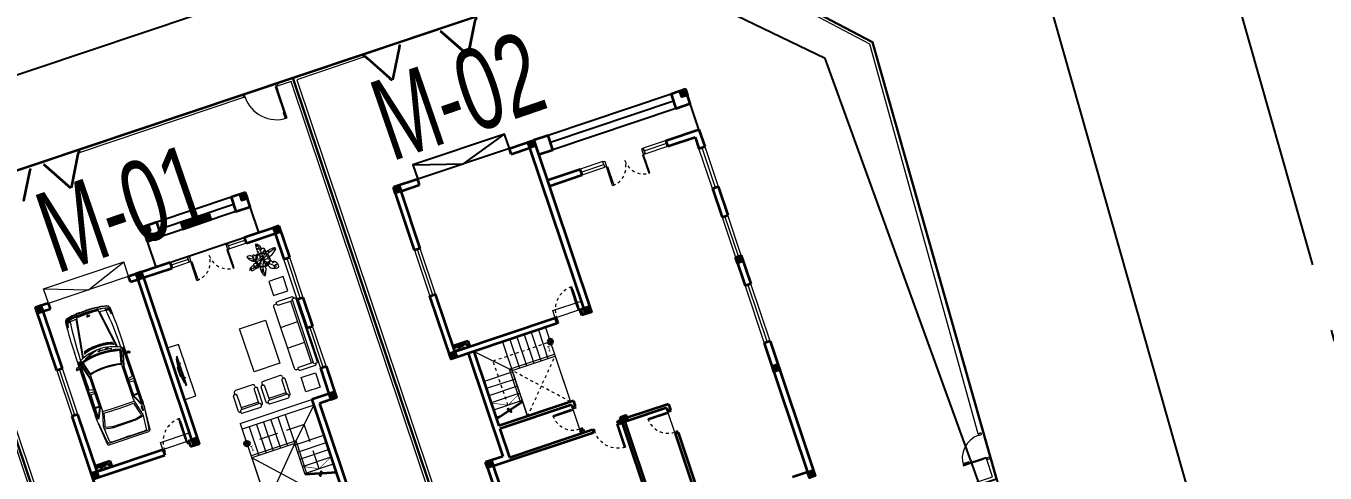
# Model space of a CAD drawing. Header units: metres. Extents: x 568006 to 1139366, y 2064802 to 4131555.
# Drawn here: x 568450.43 to 568493.43, y 2066110.65 to 2066125.45 of the extents above; entities that cross this region are included whole.
import ezdxf
from ezdxf.enums import TextEntityAlignment as Align
from ezdxf.xclip import XClip

# ---------------------------------------------------------------- set-up
doc = ezdxf.new("R2010")
doc.units = ezdxf.units.M
doc.header["$XCLIPFRAME"] = 0
for name, pattern in [('$AUDIT_BAD_LTYPE2', [0]), ('ACAD_ISO10W100', [18.5, 12, -3, 0.5, -3]), ('DASHED', [0.75, 0.5, -0.25]), ('HIDDEN', [0.375, 0.25, -0.125]), ('HIDDEN2', [0.1875, 0.125, -0.0625]), ('Xref-VCMT-BT3 - tuong bao$0$HIDDEN', [0.375, 0.25, -0.125])]:
    doc.linetypes.add(name, pattern=pattern)
doc.layers.get('0').update_dxf_attribs({"linetype": 'CONTINUOUS'})
doc.layers.get('DEFPOINTS').update_dxf_attribs({"color": 152, "linetype": 'CONTINUOUS'})
for name, color, linetype, lineweight in [('-CONCRETE', 1, 'CONTINUOUS', 35), ('-DOOR', 137, 'CONTINUOUS', 9), ('-FURNITURE', 46, 'CONTINUOUS', 9), ('-HIDE', 3, 'HIDDEN', 13), ('-KH', 143, 'CONTINUOUS', 13), ('-LINE1', 7, 'CONTINUOUS', 18), ('-TEXT', 7, 'CONTINUOUS', 15), ('-WALL', 4, 'CONTINUOUS', 35), ('A-Cay', 75, 'CONTINUOUS', 5), ('Bighome_khuat', 251, 'DASHED', 5), ('CUA', 147, 'CONTINUOUS', 5), ('hung-demlonha', 7, 'CONTINUOUS', 15)]:
    doc.layers.add(name, color=color, linetype=linetype, lineweight=lineweight)
for name, color, linetype in [('datOBt', 42, 'CONTINUOUS'), ('ghi_chu', 7, 'CONTINUOUS'), ('LogDg', 7, 'CONTINUOUS'), ('loKBT', 42, 'CONTINUOUS'), ('SOLO', 7, 'CONTINUOUS'), ('TimDg', 222, 'CONTINUOUS'), ('ViaHeS', 32, 'CONTINUOUS')]:
    doc.layers.add(name, color=color, linetype=linetype)
doc.styles.add('1', font='arial.ttf')
doc.styles.add('kieuchuDim', font='arial.ttf', dxfattribs={"width": 0.75})
doc.styles.add('QH1', font='arialbd.ttf', dxfattribs={"width": 0.8})

# ---------------------------------------------------------------- blocks, each defined once
blk = doc.blocks.new('t1$0$D11')
at = {"linetype": '$AUDIT_BAD_LTYPE2'}
for p, q in [((70, 100), (70, 1000)), ((90, 1000), (90, 100))]:
    blk.add_line(p, q, dxfattribs=at)
for points in [[(50, 1000), (90, 1000), (90, 1100), (50, 1100), (50, 1000)], [(50, 1003), (50, 100)], [(50, 100), (90, 100), (90, 0), (50, 0), (50, 100)]]:
    blk.add_lwpolyline(points)
for points in [[(118, 895), (118, 1064), (90, 1064), (90, 1036), (113, 1036), (113, 895)], [(0, 0), (50, 0), (50, -40), (60, -40), (60, -100), (0, -100)], [(1200, 0), (1150, 0), (1150, -40), (1140, -40), (1140, -100), (1200, -100)]]:
    blk.add_lwpolyline(points, close=True)
at = {"linetype": '$AUDIT_BAD_LTYPE2', "ltscale": 0.3}
blk.add_arc((50, 0), 1100, 0, 90, dxfattribs=at)
blk = doc.blocks.new('A$C6CE07C06')
for p, q in [((1925, 1839), (1915, 1601)), ((2811, 1945), (2844, 1766)), ((2816, 1953), (2822, 1954)), ((2828, 1949), (2860, 1769)), ((2900, 1839), (3433, 1839)), ((3068, 1815), (2905, 1815)), ((1355, 1774), (989, 1774)), ((1356, 1801), (1350, 1615)), ((1387, 1801), (1382, 1615)), ((1842, 1774), (1387, 1774)), ((1857, 1615), (1840, 1801)), ((1980, 1615), (2018, 1801)), ((2839, 1774), (2013, 1774)), ((2856, 1761), (2853, 1760)), ((3055, 1801), (2907, 1801)), ((2996, 1774), (2912, 1774)), ((3245, 1511), (3341, 1500)), ((3370, 1393), (3312, 1380)), ((3391, 1290), (3332, 1281)), ((3406, 1186), (3347, 1180)), ((3414, 1081), (3355, 1079)), ((3341, 465), (3245, 454)), ((3370, 572), (3312, 585)), ((3391, 675), (3332, 685)), ((3406, 779), (3347, 785)), ((3414, 884), (3355, 886)), ((1355, 191), (989, 191)), ((1356, 164), (1350, 350)), ((1387, 164), (1382, 351)), ((1842, 191), (1387, 191)), ((1857, 351), (1840, 164)), ((1925, 127), (1915, 364)), ((1980, 351), (2018, 164)), ((2839, 191), (2013, 191)), ((2811, 20), (2844, 199)), ((2816, 12), (2822, 11)), ((2828, 16), (2860, 196)), ((2901, 127), (3422, 127)), ((3068, 150), (2905, 150)), ((3055, 164), (2907, 164)), ((2996, 191), (2912, 191))]:
    blk.add_line(p, q)
for points in [[(48, 285), (48, 1680, -0.373826), (99, 1739), (803, 1820), (820, 1839), (54, 1773, 0.383818), (0, 1713), (0, 252, 0.383818), (54, 192), (820, 126), (803, 145), (99, 226, -0.373826)], [(2557, 404), (3001, 284, 0.388671), (3036, 301, 0.143383), (3036, 1665, 0.390953), (3001, 1682), (2557, 1559, -0.106047)], [(4564, 983, 0.027521), (4546, 1368, -0.543027), (4554, 1373), (4603, 1360, -0.308444), (4617, 1345, -0.028524), (4637, 983, -0.028524), (4617, 620, -0.308444), (4603, 605), (4554, 592, -0.543027), (4546, 597, 0.027521)], [(4501, 981, 0.027754), (4500, 1005, 0.037978), (4497, 1021, 0.078467), (4490, 1036, 0.253942), (4486, 1038, 0.253942), (4481, 1036, 0.078467), (4475, 1021, 0.037978), (4472, 1005, 0.027754), (4470, 981, 0.027754), (4472, 958, 0.037978), (4475, 941, 0.078467), (4481, 927, 0.253942), (4486, 924, 0.253942), (4490, 927, 0.078467), (4497, 941, 0.037978), (4500, 958, 0.027754)], [(906, 228), (776, 228, 0.414214), (764, 215), (764, 203, 0.414214), (776, 190), (906, 190, 0.414214), (919, 203), (919, 215, 0.414214)]]:
    blk.add_lwpolyline(points, format="xyb", close=True)
for points in [[(817, 1835, -0.039974), (1255, 1839), (2827, 1839)], [(2832, 150), (1846, 150), (999, 150, -0.758852), (984, 205), (1232, 321, -0.14996), (1372, 364), (1915, 364), (2389, 364, -0.077307), (2455, 354), (3016, 199, 0.360394), (3088, 230, 0.242572), (3089, 1735, 0.360655), (3017, 1766), (2455, 1611, -0.077307), (2389, 1601), (1915, 1601), (1372, 1601, -0.137614), (1232, 1645), (984, 1761, -0.758852), (999, 1815), (1846, 1815), (2832, 1815)], [(2834, 1801), (999, 1801, 0.768317), (992, 1772), (1240, 1655, 0.14228), (1371, 1613), (1857, 1615), (1865, 1608), (1971, 1608), (1980, 1615), (2389, 1615, 0.077278), (2451, 1624), (3023, 1782, 0.231129), (3080, 1839)], [(2912, 1774), (2884, 1931, 0.322829), (2849, 1965), (2812, 1959, 0.422531), (2806, 1952), (2842, 1758), (2825, 1723)], [(4578, 1777, -0.06824), (4603, 1702, -0.051611), (4688, 983), (4688, 1178, 0.069896), (4626, 1707, 0.32103), (4523, 1797), (4292, 1820, 0.311578), (4273, 1810, 0.311578)], [(4553, 340, -0.027873), (3110, 247, -0.059366), (3058, 256), (2582, 386, 0.079464), (2446, 413), (1281, 413, 0.06068), (1127, 394), (736, 296, -0.120949), (592, 270), (116, 311, -0.39497), (59, 371), (59, 1600, -0.404135), (117, 1660), (602, 1699, -0.112937), (736, 1673), (1127, 1571, 0.06068), (1281, 1553), (2446, 1553, 0.070217), (2582, 1578), (3058, 1711, -0.044809), (3109, 1718, -0.02806), (4553, 1625)], [(585, 1698), (531, 1430, 0.050349), (524, 1369), (524, 593, 0.051729), (531, 530), (585, 271)], [(713, 346, -0.11132), (605, 325), (561, 536, -0.051729), (555, 593), (555, 1369, -0.050349), (560, 1424), (605, 1644, -0.111864), (714, 1623), (1102, 1522, 0.016174), (1102, 443), (713, 347)], [(1170, 1557, 0.017383), (1170, 408, -9.34877)], [(2526, 1563, -0.107872), (2527, 402, 0.970081)], [(2537, 1565, -0.107895), (2538, 400, -0.109161)], [(3212, 1273, -0.045041), (3259, 1070, 0.050749), (3081, 1543, -0.062222), (3208, 1285), (3219, 1281), (3256, 1209)], [(3104, 1495, -0.052375), (3205, 1275), (3214, 1272), (3259, 1184)], [(4609, 1370, 0.043765), (4549, 1724, 0.303464), (4496, 1773), (4373, 1795, 0.018633), (4273, 1810, 0.083909), (4370, 1778), (4493, 1756, -0.304556), (4533, 1720, -0.038587), (4593, 1374)], [(4517, 1385), (4476, 1703, 0.304567), (4446, 1739), (4333, 1770, -0.23887), (4324, 1778), (4320, 1790)], [(4512, 1628), (4500, 1706, 0.304567), (4453, 1762), (4438, 1766)], [(3197, 762, -0.045041), (3153, 558, 0.050749), (3195, 1062, -0.062222), (3198, 775), (3207, 766), (3242, 679)], [(3239, 660), (3198, 760), (3191, 767, 0.052375), (3195, 1009)], [(4578, 188, 0.06824), (4603, 263, 0.051611), (4688, 983), (4688, 788, -0.069896), (4626, 258, -0.32103), (4523, 168), (4292, 145, -0.311578), (4273, 155, -0.311578)], [(4578, 988, 0.025968), (4561, 1353, -0.502127), (4565, 1357), (4613, 1347)], [(4613, 618), (4565, 608, -0.502127), (4561, 612, 0.02601), (4578, 977, 0.026384)], [(4689, 1226), (4695, 1226, -0.001921), (4700, 983)], [(4689, 739), (4695, 739, 0.001921), (4700, 983)], [(4611, 595, -0.046101), (4549, 241, -0.303464), (4496, 192), (4373, 171, -0.018633), (4273, 155, -0.083909), (4370, 187), (4493, 209, 0.304556), (4533, 245, 0.038587), (4593, 591)], [(4517, 580), (4476, 262, -0.304567), (4446, 227), (4333, 195, 0.23887), (4324, 187), (4320, 175)], [(817, 130, 0.041495), (1267, 127), (2827, 127)], [(2834, 164), (999, 164, -0.768317), (992, 193), (1240, 310, -0.149181), (1371, 351), (1857, 351), (1865, 357), (1971, 357), (1980, 351), (2389, 351, -0.077278), (2451, 341), (3023, 184, -0.228236), (3080, 127)], [(2912, 191), (2884, 34, -0.322829), (2849, 0), (2812, 6, -0.422531), (2806, 14), (2842, 207), (2825, 242)], [(4512, 337), (4500, 259, -0.304567), (4453, 203), (4438, 199)]]:
    blk.add_lwpolyline(points, format="xyb")
for points in [[(2072, 1839), (2072, 1815), (2251, 1815), (2251, 1839)], [(2092, 1839), (2092, 1830), (2233, 1830), (2233, 1839)], [(2835, 1963), (2874, 1764), (2872, 1737)], [(2558, 1553), (2959, 1653), (3041, 1653)], [(3153, 1597), (4682, 1360)], [(3157, 1617), (4514, 1407)], [(49, 1051), (76, 1051), (76, 920), (49, 920)], [(3153, 368), (4682, 605)], [(3157, 348), (4514, 558)], [(2072, 127), (2072, 150), (2251, 150), (2251, 127)], [(2092, 127), (2092, 135), (2233, 135), (2233, 127)], [(2558, 412), (2959, 313), (3041, 313)], [(2835, 2), (2874, 201), (2872, 228)]]:
    blk.add_lwpolyline(points)
blk.add_lwpolyline([(4637, 988), (4570, 988), (4570, 977), (4637, 977)], close=True)
blk.add_circle((4502, 982), 17.5)
for centre, radius, start, end in [((2818, 1947), 6.67, 102.2823, 190.4042), ((2821, 1948), 6.67, 10.3268, 82.609), ((3648, -4086), 5929, 83.9529, 92.0822), ((2851, 1767), 6.67, 190.4042, 285.2365), ((2854, 1768), 6.67, 285.2365, 10.3268), ((714, 984), 2372, 343.5716, 16.3779), ((714, 983), 2387, 343.6793, 16.2892), ((1629, 983), 1731, 359.9757, 17.6213), ((1607, 983), 1789, 359.9764, 16.8703), ((1629, 983), 1789, 359.9764, 16.7982), ((3280, 983), 40.8, 103.7631, 256.1858), ((3280, 983), 25.6, 111.5508, 248.398), ((1629, 982), 1731, 342.3787, 0.0243), ((1607, 982), 1789, 343.1297, 0.0236), ((1629, 982), 1789, 343.2018, 0.0236), ((1059, 1015), 3532, 359.565, 5.5133), ((1059, 950), 3532, 354.4867, 0.4446), ((1059, 1015), 3560, 359.5684, 5.381), ((1059, 950), 3560, 354.619, 0.4411), ((4612, 1343), 4.58, 6.5805, 75.1489), ((4612, 622), 4.58, 284.8511, 353.4195), ((2818, 19), 6.67, 169.5958, 257.7177), ((2821, 17), 6.67, 277.391, 349.6732), ((2851, 198), 6.67, 74.7635, 169.5958), ((2854, 197), 6.67, 349.6732, 74.7635), ((3653, 6050), 5928, 267.7698, 276.0029)]:
    blk.add_arc(centre, radius, start, end)
blk = doc.blocks.new('*U185')
for p, q in [((-1310, 550), (-1350, 550)), ((-1330, 100), (-1330, 550)), ((-90, 550), (-50, 550)), ((-70, 100), (-70, 550)), ((-1310, 100), (-1350, 100)), ((-90, 100), (-50, 100))]:
    blk.add_line(p, q)
for points in [[(-1350, 0), (-1310, 0), (-1310, 650), (-1350, 650)], [(-50, 0), (-90, 0), (-90, 650), (-50, 650)], [(-1400, -200), (-1340, -200), (-1340, -40), (-1350, -40), (-1350, 0), (-1400, 0)], [(0, -200), (-60, -200), (-60, -40), (-50, -40), (-50, 0), (0, 0)]]:
    blk.add_lwpolyline(points, close=True)
at = {"linetype": 'HIDDEN', "ltscale": 0.1}
for centre, start, end in [((-1350, 0), 0, 90), ((-50, 0), 90, 180)]:
    blk.add_arc(centre, 650, start, end, dxfattribs=at)
blk = doc.blocks.new('A$Cf08be9d0')
at = {"layer": '-FURNITURE'}
for p, q in [((0, 96), (0, 624)), ((36, 660), (84, 660)), ((60, 720), (60, 660)), ((2280, 780), (120, 780)), ((120, 624), (120, 120)), ((840, 780), (840, 180)), ((1560, 780), (1560, 180)), ((2280, 624), (2280, 120)), ((2364, 660), (2316, 660)), ((2340, 720), (2340, 660)), ((2400, 96), (2400, 624)), ((60, 60), (36, 60)), ((60, 84), (60, 36)), ((2304, 120), (96, 120)), ((96, 0), (2304, 0)), ((2280, 180), (120, 180)), ((2340, 36), (2340, 84)), ((2340, 60), (2364, 60))]:
    blk.add_line(p, q, dxfattribs=at)
for centre, radius, start, end in [((36, 624), 36, 90, 180), ((120, 720), 60, 90, 180), ((84, 624), 36, 0, 90), ((2280, 720), 60, 0, 90), ((2316, 624), 36, 90, 180), ((2364, 624), 36, 0, 90), ((36, 96), 36, 180, 270), ((96, 84), 36, 90, 180), ((96, 36), 36, 180, 270), ((2304, 84), 36, 0, 90), ((2304, 36), 36, 270, 0), ((2364, 96), 36, 270, 0)]:
    blk.add_arc(centre, radius, start, end, dxfattribs=at)
blk = doc.blocks.new('A$Ce56c61a3')
at = {"layer": '-FURNITURE'}
for p, q in [((0, 744), (0, 96)), ((84, 780), (36, 780)), ((60, 780), (60, 804)), ((96, 840), (624, 840)), ((120, 96), (120, 744)), ((624, 720), (120, 720)), ((180, 120), (180, 720)), ((660, 804), (660, 756)), ((720, 780), (660, 780)), ((780, 120), (780, 720)), ((36, 60), (84, 60)), ((60, 60), (60, 36)), ((96, 0), (624, 0)), ((624, 120), (120, 120)), ((660, 36), (660, 84)), ((720, 60), (660, 60))]:
    blk.add_line(p, q, dxfattribs=at)
for centre, radius, start, end in [((36, 744), 36, 90, 180), ((96, 804), 36, 90, 180), ((84, 744), 36, 0, 90), ((624, 804), 36, 0, 90), ((624, 756), 36, 270, 0), ((720, 720), 60, 0, 90), ((36, 96), 36, 180, 270), ((96, 36), 36, 180, 270), ((84, 96), 36, 270, 0), ((624, 84), 36, 0, 90), ((624, 36), 36, 270, 0), ((720, 120), 60, 270, 0)]:
    blk.add_arc(centre, radius, start, end, dxfattribs=at)
blk = doc.blocks.new('*U186')
at = {"color": 251}
blk.add_line((-70, 100), (-70, 700), dxfattribs=at)
for points in [[(-50, 0), (-50, 800), (-90, 800), (-90, 0)], [(-50, 100), (-90, 100), (-90, 700), (-50, 700)], [(-900, -100), (-840, -100), (-840, -40), (-850, -40), (-850, 0), (-900, 0)], [(0, -100), (-60, -100), (-60, -40), (-50, -40), (-50, 0), (0, 0)]]:
    blk.add_lwpolyline(points, close=True)
at = {"layer": 'Bighome_khuat', "linetype": 'Xref-VCMT-BT3 - tuong bao$0$HIDDEN'}
blk.add_arc((-50, 0), 800, 90, 180, dxfattribs=at)
blk = doc.blocks.new('A$C5C575821')
at = {"layer": '-CONCRETE'}
h = blk.add_hatch(color=256, dxfattribs=at)
h.dxf.hatch_style = 1
h.paths.add_polyline_path([(0, 200), (0, 0), (200, 0), (200, 200)])
blk.add_lwpolyline([(0, 0), (200, 0), (200, 200), (0, 200)], close=True, dxfattribs=at)
blk = doc.blocks.new('XR.MB.LM123$0$tvi 1')
blk.add_lwpolyline([(29, 0), (29, -1000), (0, -1000), (0, 0)], close=True)
for points in [[(-24, -236), (-39, -252)], [(0, -285), (-39, -252)], [(0, -256), (-24, -236)], [(29, -50), (52, -81)], [(70, -315), (111, -350), (111, -650), (70, -685)], [(89, -446), (89, -360), (71, -345)], [(0, -715), (-39, -748)], [(-24, -764), (-39, -748)], [(0, -744), (-24, -764)], [(89, -554), (89, -640), (71, -655)], [(89, -446), (73, -446)], [(89, -554), (73, -554)], [(29, -950), (52, -919)]]:
    blk.add_lwpolyline(points)
blk.add_arc((-4025, -500), 4099, 354.1311, 5.8689)
blk = doc.blocks.new('LUOI M1')
at = {"layer": '-WALL'}
for p in [(-200, 13100), (4600, 13100), (8100, 13100), (-200, 9400), (4600, 9400), (8100, 9400), (-200, 5600), (4600, 5600), (8100, 5600), (-200, -200), (4600, -200), (8100, -200)]:
    blk.add_blockref('A$C5C575821', p, dxfattribs=at)
blk = doc.blocks.new('mb-cay16')
for p, q in [((79, 629), (131, 565)), ((-612, 395), (-475, 368)), ((-475, 368), (-605, 366)), ((-490, 209), (-374, 255)), ((-374, 255), (-461, 192)), ((-433, 528), (-402, 389)), ((-402, 389), (-403, 519)), ((-346, 111), (-191, 154)), ((-191, 154), (-338, 93)), ((-113, 139), (-112, 254)), ((-113, 139), (-91, 231)), ((76, 249), (-23, 300)), ((-12, 331), (76, 249)), ((131, 565), (69, 607)), ((195, 106), (117, 106)), ((117, 106), (180, 78)), ((247, 422), (149, 395)), ((149, 395), (242, 402)), ((231, 524), (166, 464)), ((166, 464), (244, 504)), ((260, 6), (450, 8)), ((395, -26), (260, 6)), ((323, 141), (303, 240)), ((334, 245), (323, 141)), ((409, 179), (522, 284)), ((448, 268), (409, 179)), ((532, 87), (448, 120)), ((448, 120), (574, 92)), ((693, 264), (615, 197)), ((615, 197), (723, 244)), ((-400, -385), (-364, -279)), ((-312, -137), (-374, -96)), ((-364, -279), (-356, -378)), ((-312, -77), (-291, -67)), ((-312, -142), (-312, -77)), ((-291, -67), (-286, -129)), ((-286, -129), (-267, -55)), ((-262, -431), (-77, -321)), ((-77, -321), (-253, -484)), ((-111, -563), (-53, -498)), ((-53, -498), (-105, -588)), ((128, -621), (24, -595)), ((24, -595), (128, -650)), ((36, -233), (100, -165)), ((100, -165), (61, -263)), ((115, -424), (62, -449)), ((62, -449), (119, -456)), ((218, -196), (205, -361)), ((237, -357), (218, -196)), ((485, -134), (354, -151)), ((354, -151), (513, -157)), ((410, -375), (385, -251)), ((385, -251), (430, -368)), ((120, -758), (65, -741)), ((65, -741), (116, -789))]:
    blk.add_line(p, q)
for centre, radius, start, end in [((-979, 594), 1130, 330.67245, 3.64103), ((672, 341), 659, 146.01896, 154.0763), ((103, 601), 111, 7.54311, 78.04737), ((371, 601), 160, 174.7063, 208.78898), ((-329, 448), 288, 161.22057, 190.46391), ((-329, 448), 288, 196.40707, 234.18705), ((-592, -284), 825, 78.82497, 90.66973), ((-1567, -1154), 1923, 36.70352, 57.46955), ((-428, 307), 116, 233.23245, 237.5887), ((-428, 307), 116, 255.92903, 267.09096), ((-423, 137), 55.6, 24.20547, 101.40539), ((-592, -284), 825, 67.69491, 76.79451), ((21, 337), 432, 204.20547, 211.55133), ((21, 337), 432, 213.43574, 237.83866), ((-446, 225), 304, 15.84499, 56.6107), ((-65, 333), 91.7, 195.84499, 230.56058), ((-339, 0), 339, 47.95142, 50.56058), ((-339, 0), 339, 354.60078, 42.92546), ((1597, -159), 1682, 164.075, 168.42838), ((-120, 252), 347, 286.68382, 329.89098), ((1597, -159), 1682, 162.73003, 163.0792), ((-1650, 851), 1718, 342.73003, 347.61683), ((672, 341), 659, 156.20131, 167.61683), ((2154, -4834), 5268, 107.3413, 112.30582), ((-120, 252), 347, 335.14276, 8.16711), ((932, 225), 712, 165.62389, 173.84973), ((-317, 3808), 3622, 278.63524, 279.86649), ((129, 455), 123, 344.00841, 22.93603), ((932, 225), 712, 164.00841, 164.11009), ((-317, 3808), 3622, 280.35814, 282.19773), ((222, 322), 389, 305.99623, 321.84597), ((-317, 3808), 3622, 283.39804, 283.54829), ((583, 70), 223, 60.44682, 103.54829), ((501, 377), 294, 284.4707, 323.14766), ((710, 220), 32.6, 323.14766, 55.43795), ((-695, -345), 48.9, 135.02068, 258.40698), ((-116, -923), 867, 107.22311, 135.02068), ((-570, 293), 699, 259.55572, 284.07698), ((-1002, 1224), 1607, 281.5143, 307.81512), ((-514, 139), 540, 287.04088, 341.5638), ((-107, -353), 338, 71.72741, 118.19391), ((-28, -420), 234, 157.07713, 182.74732), ((-197, -468), 57.9, 196.05894, 237.73172), ((-28, -420), 234, 195.99005, 196.05894), ((-51, -236), 332, 237.73172, 259.80305), ((272, -512), 385, 191.41461, 242.88771), ((1131, -297), 1182, 173.24967, 205.59269), ((808, 380), 986, 210.56587, 218.42142), ((-127, -1432), 1327, 53.45552, 85.59403), ((376, -5410), 5352, 91.68042, 93.97712), ((808, 380), 986, 220.69477, 225.75557), ((205, -352), 101, 159.08152, 190.52006), ((-1182, -610), 1311, 8.16996, 10.52006), ((-1182, -610), 1311, 1.75564, 6.73455), ((205, -239), 122, 225.75557, 269.97568), ((-875, -604), 1004, 358.98997, 1.92966), ((233, -520), 459, 57.07131, 91.68042), ((205, -239), 122, 285.20686, 289.73687), ((544, -1184), 882, 107.10126, 109.73687), ((222, 322), 389, 277.77307, 296.42515), ((290, -359), 18.4, 357.81276, 107.10126), ((341, -361), 32.2, 177.81276, 248.04605), ((357, -321), 74.9, 248.04605, 310.86142), ((432, -409), 40.5, 122.98824, 130.86142), ((432, -409), 40.5, 45.3238, 92.90929), ((541, -299), 114, 225.3238, 268.31736), ((233, -520), 459, 17.5149, 52.2403), ((560, 349), 762, 268.31736, 278.12574), ((666, -393), 12.2, 278.12574, 73.06874), ((-875, -604), 1004, 345.52388, 349.58652), ((-875, -604), 1004, 351.20185, 357.36022)]:
    blk.add_arc(centre, radius, start, end)
blk = doc.blocks.new('A$C249437F6')
at = {"layer": '-DOOR'}
for p, q in [((29.309, 23.329), (29.799, 24.178)), ((29.829, 24.16), (29.339, 23.312)), ((29.929, 24.16), (30.419, 23.312)), ((30.449, 23.329), (29.959, 24.178)), ((30.988, 23.329), (31.478, 24.178)), ((31.508, 24.16), (31.018, 23.312)), ((29.219, 23.143), (29.219, 23.243))]:
    blk.add_line(p, q, dxfattribs=at)
for points in [[(29.749, 33.443), (29.749, 33.193), (28.749, 33.193)], [(29.749, 33.443), (28.849, 33.443)], [(23.849, 32.543), (23.849, 31.143)], [(32.149, 31.443), (32.149, 29.843)], [(23.849, 28.743), (23.849, 30.143)], [(24.949, 27.743), (25.549, 27.743)], [(26.949, 27.743), (27.549, 27.743)]]:
    blk.add_lwpolyline(points, dxfattribs=at)
for points in [[(23.749, 31.143), (23.949, 31.143), (23.949, 32.543), (23.749, 32.543)], [(32.049, 29.843), (32.249, 29.843), (32.249, 31.443), (32.049, 31.443)], [(23.749, 30.143), (23.949, 30.143), (23.949, 28.743), (23.749, 28.743)], [(24.949, 27.843), (25.549, 27.843), (25.549, 27.643), (24.949, 27.643)], [(26.949, 27.843), (27.549, 27.843), (27.549, 27.643), (26.949, 27.643)], [(29.815, 24.18), (29.823, 24.175), (29.323, 23.309), (29.315, 23.314)], [(29.879, 24.247), (29.829, 24.16), (29.818, 24.167), (29.823, 24.175), (29.815, 24.18), (29.81, 24.172), (29.799, 24.178), (29.849, 24.265)], [(29.879, 24.247), (29.929, 24.16), (29.94, 24.167), (29.935, 24.175), (29.944, 24.18), (29.949, 24.172), (29.959, 24.178), (29.909, 24.265)], [(29.944, 24.18), (29.935, 24.175), (30.435, 23.309), (30.444, 23.314)], [(31.494, 24.18), (31.503, 24.175), (31.003, 23.309), (30.994, 23.314)], [(29.269, 23.208), (29.259, 23.208), (29.259, 23.243), (29.219, 23.243), (29.219, 23.143), (29.269, 23.143)], [(29.32, 23.323), (29.315, 23.314), (29.323, 23.309), (29.328, 23.318), (29.339, 23.312), (29.289, 23.225), (29.259, 23.243), (29.309, 23.329)], [(30.439, 23.323), (30.444, 23.314), (30.435, 23.309), (30.43, 23.318), (30.419, 23.312), (30.469, 23.225), (30.499, 23.243), (30.449, 23.329)], [(30.999, 23.323), (30.994, 23.314), (31.003, 23.309), (31.008, 23.318), (31.018, 23.312), (30.968, 23.225), (30.938, 23.243), (30.988, 23.329)]]:
    blk.add_lwpolyline(points, close=True, dxfattribs=at)
at = {"layer": '-FURNITURE'}
for points in [[(24.152, 32.639), (24.152, 33.139), (24.652, 33.139), (24.652, 32.639)], [(25.168, 30.46), (25.168, 31.96), (26.068, 31.96), (26.068, 30.46)], [(28.149, 30.31), (28.549, 30.31), (28.549, 32.11), (28.149, 32.11)], [(24.152, 29.78), (24.152, 29.28), (24.652, 29.28), (24.652, 29.78)]]:
    blk.add_lwpolyline(points, close=True, dxfattribs=at)
for points in [[(31.599, 33.313), (32.049, 33.443)], [(31.599, 33.443), (32.049, 33.313)]]:
    blk.add_lwpolyline(points, dxfattribs=at)
at = {"layer": '-HIDE', "ltscale": 10}
for points in [[(27.049, 36.243), (25.549, 34.643)], [(25.549, 36.243), (27.049, 34.643)]]:
    blk.add_lwpolyline(points, dxfattribs=at)
at = {"layer": '-KH', "linetype": 'HIDDEN2', "ltscale": 5}
blk.add_lwpolyline([(25.049, 35.693), (25.049, 34.143), (27.129, 34.143)], dxfattribs=at)
at = {"layer": '-LINE1'}
for p, q in [((27.049, 33.443), (27.049, 36.243)), ((27.049, 34.643), (27.049, 36.243)), ((25.479, 35.746), (25.479, 34.573)), ((25.549, 35.73), (25.549, 34.643)), ((25.479, 34.573), (27.049, 34.573)), ((25.549, 33.643), (25.549, 34.643)), ((25.549, 34.643), (27.049, 34.643)), ((25.799, 33.643), (25.799, 34.643)), ((26.049, 33.643), (26.049, 34.643)), ((26.299, 33.643), (26.299, 34.643)), ((26.549, 33.643), (26.549, 34.643)), ((26.799, 33.643), (26.799, 34.643)), ((24.549, 33.643), (27.049, 33.643)), ((27.049, 33.443), (24.549, 33.443))]:
    blk.add_line(p, q, dxfattribs=at)
at = {"layer": '-LINE1', "ltscale": 10}
blk.add_line((22.306, 23.243), (22.306, 23.143), dxfattribs=at)
at = {"layer": '-LINE1', "lineweight": 18}
for p, q in [((22.163, 23.143), (22.763, 23.143)), ((22.672, 23.143), (23.272, 23.143))]:
    blk.add_line(p, q, dxfattribs=at)
at = {"layer": '-LINE1', "ltscale": 10}
blk.add_lwpolyline([(21.749, 23.143), (34.249, 23.143), (34.249, 43.143), (21.749, 43.143)], close=True, dxfattribs=at)
blk.add_lwpolyline([(32.179, 23.243), (34.149, 23.243), (34.149, 43.043), (21.849, 43.043), (21.849, 23.243), (22.306, 23.243)], dxfattribs=at)
at = {"layer": '-LINE1', "const_width": 0.02}
blk.add_lwpolyline([(24.549, 35.443), (25.049, 35.693), (25.549, 35.443)], dxfattribs=at)
at = {"layer": '-LINE1'}
for points in [[(24.748, 35.943), (24.549, 35.943)], [(25.549, 35.693), (24.549, 35.693)], [(25.549, 35.443), (24.549, 35.443)], [(25.549, 35.193), (24.549, 35.193)], [(25.549, 34.943), (24.549, 34.943)], [(25.549, 34.693), (24.549, 34.693)], [(25.549, 34.643), (24.549, 33.643)], [(31.799, 27.643), (28.999, 27.643)], [(28.999, 27.643), (28.999, 27.143)], [(31.799, 27.643), (31.799, 27.143), (30.399, 27.643), (28.999, 27.143)], [(31.799, 27.143), (28.999, 27.143)]]:
    blk.add_lwpolyline(points, dxfattribs=at)
at = {"layer": '-LINE1', "lineweight": 18}
blk.add_lwpolyline([(23.506, 23.243), (29.219, 23.243), (29.219, 23.143), (23.506, 23.143)], close=True, dxfattribs=at)
at = {"layer": '-WALL'}
for p, q in [((24.349, 33.643), (24.349, 37.243)), ((24.549, 33.443), (24.549, 37.343)), ((23.749, 32.543), (23.749, 33.643)), ((23.749, 33.643), (24.349, 33.643)), ((28.549, 27.843), (28.549, 33.643)), ((28.849, 33.643), (28.549, 33.643)), ((28.849, 33.443), (28.849, 33.643)), ((29.749, 33.443), (29.749, 33.643)), ((32.049, 33.643), (29.749, 33.643)), ((23.949, 32.543), (23.949, 33.443)), ((23.949, 33.443), (24.549, 33.443)), ((28.749, 27.843), (28.749, 33.443)), ((28.849, 33.443), (28.749, 33.443)), ((32.049, 33.443), (29.749, 33.443)), ((31.529, 33.243), (31.529, 33.443)), ((32.049, 33.243), (31.529, 33.243)), ((31.599, 33.313), (31.599, 33.443)), ((32.049, 33.313), (31.599, 33.313)), ((23.749, 30.143), (23.749, 31.143)), ((23.949, 30.143), (23.949, 31.143)), ((32.049, 29.843), (32.049, 27.843)), ((23.749, 27.643), (23.749, 28.743)), ((23.949, 27.843), (23.949, 28.743)), ((24.949, 27.643), (23.749, 27.643)), ((24.949, 27.843), (23.949, 27.843)), ((24.949, 27.843), (24.949, 27.643)), ((28.549, 27.843), (27.549, 27.843)), ((27.549, 27.843), (27.549, 27.643)), ((28.999, 27.843), (28.749, 27.843)), ((32.049, 27.843), (31.799, 27.843)), ((31.799, 27.843), (31.799, 27.643)), ((31.799, 27.643), (32.249, 27.643))]:
    blk.add_line(p, q, dxfattribs=at)
for points in [[(24.549, 35.996), (25.013, 35.871), (25.013, 35.805), (25.081, 35.933), (25.081, 35.853), (25.549, 35.727)], [(32.049, 34.543), (32.249, 34.543), (32.249, 31.443)], [(32.049, 33.443), (32.049, 31.443)], [(23.949, 32.543), (23.749, 32.543)], [(32.049, 31.443), (32.249, 31.443)], [(23.949, 31.143), (23.749, 31.143)], [(23.949, 30.143), (23.749, 30.143)], [(32.049, 29.843), (32.249, 29.843)], [(32.249, 29.843), (32.249, 27.643)], [(23.949, 28.743), (23.749, 28.743)], [(28.999, 27.843), (28.999, 27.643), (27.549, 27.643)]]:
    blk.add_lwpolyline(points, dxfattribs=at)
for points in [[(24.449, 26.243), (24.949, 26.243), (24.949, 26.743), (24.449, 26.743)], [(27.549, 26.243), (28.049, 26.243), (28.049, 26.743), (27.549, 26.743)]]:
    blk.add_lwpolyline(points, close=True, dxfattribs=at)
blk.add_circle((27.049, 34.143), 0.0805, dxfattribs=at)
at = {"layer": 'A-Cay'}
for radius in [0.24, 0.223]:
    blk.add_circle((24.611, 28.544), radius, dxfattribs=at)
at = {"layer": 'SOLO'}
for p, q in [((28.049, 27.643), (24.449, 27.643)), ((24.449, 27.643), (24.449, 26.743)), ((28.049, 26.743), (28.049, 27.643)), ((24.949, 26.743), (27.549, 26.743)), ((24.949, 26.493), (27.549, 26.493)), ((24.949, 26.243), (27.549, 26.243))]:
    blk.add_line(p, q, dxfattribs=at)
at = {"layer": '-CONCRETE', "xscale": 0.001, "yscale": 0.001, "zscale": 0.001}
blk.add_blockref('LUOI M1', (23.949, 27.843), dxfattribs=at)
at = {"layer": '-DOOR', "xscale": 0.001, "yscale": 0.001, "zscale": 0.001, "rotation": 180}
blk.add_blockref('*U186', (28.849, 33.443), dxfattribs=at)
at = {"layer": '-DOOR', "xscale": 0.001, "yscale": 0.001, "zscale": 0.001}
for name, p in [('*U185', (26.949, 27.843)), ('t1$0$D11', (22.306, 23.243))]:
    blk.add_blockref(name, p, dxfattribs=at)
at = {"layer": '-FURNITURE', "rotation": 270}
for name, p, xscale, yscale, zscale in [('A$Ce56c61a3', (25.168, 33.14), 0.001, 0.001, 0.001), ('A$Ce56c61a3', (26.132, 33.14), 0.001, 0.001, 0.001), ('A$C6CE07C06', (29.757, 32.728), 0.0009499999999970897, 0.0009499999999970897, 0.0009499999999970897), ('A$Cf08be9d0', (23.988, 30.01), -0.001, 0.001, 0.001)]:
    blk.add_blockref(name, p, dxfattribs=dict(at, xscale=xscale, yscale=yscale, zscale=zscale))
at = {"layer": '-FURNITURE', "extrusion": (0, 0, -1), "xscale": 0.001, "yscale": 0.001, "zscale": 0.001, "rotation": 179.9963102775916}
blk.add_blockref('XR.MB.LM123$0$tvi 1', (-28.323, 30.671), dxfattribs=at)
at = {"layer": '-WALL', "yscale": 0.001, "zscale": 0.001}
for p, xscale in [((24.449, 26.243), 0.001), ((28.049, 26.243), -0.001)]:
    blk.add_blockref('A$C5C575821', p, dxfattribs=dict(at, xscale=xscale))
at = {"layer": 'A-Cay', "xscale": 0.0007, "yscale": 0.0007, "zscale": 0.0007}
blk.add_blockref('mb-cay16', (24.612, 28.566), dxfattribs=at)
at = {"layer": '-TEXT', "style": '1', "width": 0.75}
blk.add_text('1', height=0.18, dxfattribs=at).set_placement((26.868, 34.266))
blk = doc.blocks.new('CONG2')
at = {"layer": '-LINE1', "lineweight": 18}
blk.add_line((257137, -126793), (257137, -126693), dxfattribs=at)
at = {"ltscale": 100}
for p, q in [((255907, -126606), (256397, -125757)), ((256427, -125775), (255937, -126623)), ((256527, -125775), (257017, -126623)), ((257047, -126606), (256557, -125757))]:
    blk.add_line(p, q, dxfattribs=at)
at = {"color": 8, "ltscale": 100}
for points in [[(256412, -125755), (256421, -125760), (255921, -126626), (255912, -126621)], [(256541, -125755), (256533, -125760), (257033, -126626), (257041, -126621)]]:
    blk.add_lwpolyline(points, close=True, dxfattribs=at)
at = {"ltscale": 100}
for points in [[(256477, -125688), (256427, -125775), (256416, -125768), (256421, -125760), (256412, -125755), (256407, -125763), (256397, -125757), (256447, -125671)], [(256477, -125688), (256527, -125775), (256538, -125768), (256533, -125760), (256541, -125755), (256546, -125763), (256557, -125757), (256507, -125671)], [(255917, -126612), (255912, -126621), (255921, -126626), (255926, -126617), (255937, -126623), (255887, -126710), (255857, -126693), (255907, -126606)], [(257036, -126612), (257041, -126621), (257033, -126626), (257028, -126617), (257017, -126623), (257067, -126710), (257097, -126693), (257047, -126606)], [(257087, -126728), (257097, -126728), (257097, -126693), (257137, -126693), (257137, -126793), (257087, -126793)]]:
    blk.add_lwpolyline(points, close=True, dxfattribs=at)
blk = doc.blocks.new('*U236')
at = {"linetype": '$AUDIT_BAD_LTYPE2'}
for p, q in [((70, 100), (70, 700)), ((90, 700), (90, 100))]:
    blk.add_line(p, q, dxfattribs=at)
for points in [[(50, 700), (90, 700), (90, 800), (50, 800), (50, 700)], [(50, 703), (50, 100)], [(50, 100), (90, 100), (90, 0), (50, 0), (50, 100)]]:
    blk.add_lwpolyline(points)
for points in [[(118, 595), (118, 764), (90, 764), (90, 736), (113, 736), (113, 595)], [(0, 0), (50, 0), (50, -40), (60, -40), (60, -100), (0, -100)], [(900, 0), (850, 0), (850, -40), (840, -40), (840, -100), (900, -100)]]:
    blk.add_lwpolyline(points, close=True)
at = {"linetype": '$AUDIT_BAD_LTYPE2', "ltscale": 0.3}
blk.add_arc((50, 0), 800, 0, 90, dxfattribs=at)
blk = doc.blocks.new('*U288')
at = {"color": 251}
blk.add_line((-70, 100), (-70, 600), dxfattribs=at)
for points in [[(-50, 0), (-50, 700), (-90, 700), (-90, 0)], [(-50, 100), (-90, 100), (-90, 600), (-50, 600)], [(-800, -100), (-740, -100), (-740, -40), (-750, -40), (-750, 0), (-800, 0)], [(0, -100), (-60, -100), (-60, -40), (-50, -40), (-50, 0), (0, 0)]]:
    blk.add_lwpolyline(points, close=True)
at = {"layer": 'Bighome_khuat', "linetype": 'Xref-VCMT-BT3 - tuong bao$0$HIDDEN'}
blk.add_arc((-50, 0), 700, 90, 180, dxfattribs=at)
blk = doc.blocks.new('*U289')
at = {"color": 251}
blk.add_line((-70, 100), (-70, 700), dxfattribs=at)
for points in [[(-50, 0), (-50, 800), (-90, 800), (-90, 0)], [(-50, 100), (-90, 100), (-90, 700), (-50, 700)], [(-900, -200), (-840, -200), (-840, -40), (-850, -40), (-850, 0), (-900, 0)], [(0, -200), (-60, -200), (-60, -40), (-50, -40), (-50, 0), (0, 0)]]:
    blk.add_lwpolyline(points, close=True)
at = {"layer": 'Bighome_khuat', "linetype": 'Xref-VCMT-BT3 - tuong bao$0$HIDDEN'}
blk.add_arc((-50, 0), 800, 90, 180, dxfattribs=at)
blk = doc.blocks.new('LUOI M2')
at = {"layer": '-WALL'}
for p in [(-200, 13100), (4500, 13100), (9800, 13100), (-200, 9400), (4500, 9400), (9800, 9400), (-200, 5600), (4500, 5600), (9800, 5600), (-200, -200), (4500, -200), (9800, -200)]:
    blk.add_blockref('A$C5C575821', p, dxfattribs=at)
blk = doc.blocks.new('MAU M2BT')
at = {"layer": '-DOOR'}
for points in [[(6050, 6950), (6050, 6150)], [(3100, 5850), (3100, 5050)], [(9900, 3050), (9900, 5050)], [(3500, 2050), (4400, 2050)], [(3500, 2050), (3500, 1800), (4500, 1800)], [(9900, 2050), (9900, 650)], [(-100, 50), (-100, -1550)], [(9900, -1750), (9900, -350)], [(5850, -2250), (6650, -2250)], [(8050, -2250), (8850, -2250)]]:
    blk.add_lwpolyline(points, dxfattribs=at)
for points in [[(9800, 5050), (10000, 5050), (10000, 3050), (9800, 3050)], [(10000, 650), (9800, 650), (9800, 2050), (10000, 2050)], [(0, -1550), (-200, -1550), (-200, 50), (0, 50)], [(10000, -350), (9800, -350), (9800, -1750), (10000, -1750)], [(6650, -2350), (5850, -2350), (5850, -2150), (6650, -2150)], [(8050, -2150), (8850, -2150), (8850, -2350), (8050, -2350)]]:
    blk.add_lwpolyline(points, close=True, dxfattribs=at)
at = {"layer": '-FURNITURE'}
for points in [[(450, 1920), (0, 2050)], [(450, 2050), (0, 1920)]]:
    blk.add_lwpolyline(points, dxfattribs=at)
at = {"layer": '-HIDE', "ltscale": 10}
for points in [[(3100, 4850), (1600, 3250)], [(1600, 4850), (3100, 3250)]]:
    blk.add_lwpolyline(points, dxfattribs=at)
at = {"layer": '-KH', "linetype": 'HIDDEN2', "ltscale": 5}
blk.add_lwpolyline([(1100, 4300), (1100, 2750), (3181, 2750)], dxfattribs=at)
at = {"layer": '-LINE1'}
for p, q in [((1600, 2250), (1600, 4850)), ((1600, 4850), (1600, 3250)), ((3100, 2250), (3100, 4850)), ((3100, 3250), (3100, 4850)), ((1530, 4353), (1530, 3180)), ((1530, 3180), (3100, 3180)), ((1600, 3250), (3100, 3250)), ((1850, 2250), (1850, 3250)), ((2100, 2250), (2100, 3250)), ((2350, 2250), (2350, 3250)), ((2600, 2250), (2600, 3250)), ((2850, 2250), (2850, 3250))]:
    blk.add_line(p, q, dxfattribs=at)
at = {"layer": '-LINE1', "const_width": 20}
blk.add_lwpolyline([(600, 4050), (1100, 4300), (1600, 4050)], dxfattribs=at)
at = {"layer": '-LINE1'}
for points in [[(799, 4550), (600, 4550)], [(1600, 4300), (600, 4300)], [(1600, 4050), (600, 4050)], [(1600, 3800), (600, 3800)], [(1600, 3550), (600, 3550)], [(1600, 3300), (600, 3300)], [(1600, 3250), (600, 2250)]]:
    blk.add_lwpolyline(points, dxfattribs=at)
at = {"layer": '-WALL'}
for p, q in [((4500, 6050), (4500, 9550)), ((4600, 9550), (4600, 5950)), ((6050, 6950), (6050, 9550)), ((6150, 6950), (6150, 9550)), ((9800, 9550), (9275, 9550)), ((9800, 5050), (9800, 9550)), ((10000, 5050), (10000, 9750)), ((6150, 6950), (6050, 6950)), ((-200, 5850), (-200, 6800)), ((0, 6050), (0, 6800)), ((0, 6050), (3500, 6050)), ((3500, 5950), (3500, 6050)), ((4400, 6050), (4500, 6050)), ((4400, 5950), (4400, 6050)), ((6050, 6050), (4700, 6050)), ((6050, 6050), (6050, 6150)), ((6150, 6150), (6050, 6150)), ((6150, 5950), (6150, 6150)), ((400, 5850), (-200, 5850)), ((400, 2250), (400, 5850)), ((600, 4950), (600, 5950)), ((600, 5950), (3500, 5950)), ((3100, 5850), (3100, 5950)), ((3200, 5850), (3100, 5850)), ((3200, 5850), (3200, 5950)), ((4400, 5950), (4600, 5950)), ((6150, 5950), (4700, 5950)), ((3100, 4950), (600, 4950)), ((600, 2250), (600, 4850)), ((3200, 4850), (600, 4850)), ((3100, 4950), (3100, 5050)), ((3200, 5050), (3100, 5050)), ((3200, 4850), (3200, 5050)), ((10000, 5050), (9800, 5050)), ((9800, 2050), (9800, 3050)), ((10000, 3050), (9800, 3050)), ((10000, 2050), (10000, 3050)), ((3500, 2050), (3500, 2250)), ((0, 2050), (3500, 2050)), ((0, 1920), (450, 1920)), ((0, 1850), (520, 1850)), ((450, 1920), (450, 2050)), ((520, 1850), (520, 2050)), ((9800, -350), (9800, 650)), ((10000, -350), (10000, 650)), ((0, -1550), (0, -3550)), ((9800, -2150), (9800, -1750)), ((10000, -2350), (10000, -1750)), ((4700, -2150), (5850, -2150)), ((4700, -2350), (5850, -2350)), ((5850, -2150), (5850, -2350)), ((8850, -2150), (9800, -2150)), ((8850, -2150), (8850, -2350)), ((8850, -2350), (10000, -2350)), ((650, -3750), (-200, -3750)), ((0, -3550), (650, -3550)), ((650, -3550), (650, -3750)), ((3850, -3550), (4500, -3550))]:
    blk.add_line(p, q, dxfattribs=at)
for points in [[(600, 4603), (1064, 4479), (1064, 4413), (1132, 4540), (1132, 4460), (1600, 4334)], [(3500, 2250), (-200, 2250), (-200, 50), (0, 50)], [(3850, -3550), (3850, -3750), (4700, -3750), (4700, 2250), (4400, 2250), (4400, 2050)], [(0, 2050), (0, 50)], [(4400, 2050), (4500, 2050), (4500, -3550)], [(9800, 2050), (10000, 2050)], [(9800, 650), (10000, 650)], [(9800, -350), (10000, -350)], [(-200, -1550), (-200, -3750)], [(0, -1550), (-200, -1550)], [(9800, -1750), (10000, -1750)]]:
    blk.add_lwpolyline(points, dxfattribs=at)
for points in [[(5200, -3750), (4700, -3750), (4700, -3250), (5200, -3250)], [(10000, -3750), (9500, -3750), (9500, -3250), (10000, -3250)]]:
    blk.add_lwpolyline(points, close=True, dxfattribs=at)
blk.add_circle((3100, 2750), 80.5, dxfattribs=at)
at = {"layer": 'DEFPOINTS'}
blk.add_lwpolyline([(-2200, 11750), (15059, 11750), (14710, -3251), (9593, -8250), (-2200, -8250)], close=True, dxfattribs=at)
at = {"layer": 'SOLO'}
for p, q in [((4700, -3250), (4700, -2350)), ((10000, -2350), (10000, -3250)), ((9500, -3250), (5200, -3250)), ((9500, -3500), (5200, -3500)), ((9500, -3750), (5200, -3750))]:
    blk.add_line(p, q, dxfattribs=at)
for points in [[(3850, -3750), (3850, -4250), (650, -4250), (650, -3750)], [(3850, -3750), (650, -3750)], [(650, -4250), (2250, -3750), (3850, -4250)]]:
    blk.add_lwpolyline(points, dxfattribs=at)
at = {"layer": '-CONCRETE'}
blk.add_blockref('LUOI M2', (0, -3550), dxfattribs=at)
at = {"layer": '-DOOR', "xscale": -1}
for name, p, rotation in [('*U288', (6050, 6150), 90), ('*U288', (3100, 5050), 90), ('*U289', (4400, 2050), 180)]:
    blk.add_blockref(name, p, dxfattribs=dict(at, rotation=rotation))
at = {"layer": '-DOOR'}
blk.add_blockref('*U186', (4400, 6050), dxfattribs=at)
at = {"layer": '-DOOR', "xscale": -1}
blk.add_blockref('*U185', (6650, -2150), dxfattribs=at)
at = {"layer": '-TEXT', "style": '1', "width": 0.75}
blk.add_text('1', height=180, dxfattribs=at).set_placement((2919, 2874))
blk = doc.blocks.new('tmbc_khub')
at = {"layer": '-LINE1'}
for p, q in [((-238.016, 169.609), (-244.04, 172.778)), ((-234.433, 156.703), (-238.016, 169.609)), ((-234.433, 156.703), (-234.338, 156.735)), ((-234.147, 155.85), (-234.052, 155.881))]:
    blk.add_line(p, q, dxfattribs=at)
blk.add_lwpolyline([(-250.753, 149.535), (-233.829, 155.218), (-237.935, 169.68), (-244.033, 172.886), (-257.116, 168.495)], close=True, dxfattribs=at)
blk.add_lwpolyline([(-254.81, 169.27), (-254.778, 169.175), (-256.99, 168.432), (-250.69, 149.661), (-233.956, 155.281), (-234.147, 155.85)], dxfattribs=at)
at = {"layer": 'datOBt'}
blk.add_lwpolyline([(-229.727, 140.767), (-233.102, 134.366), (-352.471, 94.306), (-358.802, 97.455), (-368.347, 125.897), (-365.197, 132.228), (-244.037, 172.888), (-237.931, 169.669)], close=True, dxfattribs=at)
at = {"layer": 'LogDg'}
blk.add_lwpolyline([(-223.931, 142.32), (-232.132, 171.211, 0.428104), (-242.373, 176.611), (-366.152, 135.072, 0.414214), (-371.191, 124.942), (-361.646, 96.501, 0.414214), (-351.517, 91.462), (-229.081, 132.551, 0.400458), (-223.931, 142.32)], format="xyb", dxfattribs=at)
at = {"layer": 'loKBT'}
for points in [[(-237.931, 169.669), (-244.037, 172.888), (-257.121, 168.497), (-250.758, 149.537), (-233.829, 155.218)], [(-257.121, 168.497), (-268.972, 164.52), (-262.608, 145.56), (-250.758, 149.537)], [(-268.972, 164.52), (-280.822, 160.543), (-274.459, 141.583), (-262.608, 145.56)]]:
    blk.add_lwpolyline(points, close=True, dxfattribs=at)
at = {"layer": 'TimDg', "linetype": 'ACAD_ISO10W100', "ltscale": 0.75}
blk.add_lwpolyline([(-301.603, 437.912), (-187.72, 36.731)], dxfattribs=at)
at = {"layer": 'ViaHeS'}
blk.add_lwpolyline([(-229.727, 140.767), (-233.102, 134.366), (-352.471, 94.306), (-358.802, 97.455), (-368.347, 125.897), (-365.197, 132.228), (-244.037, 172.888), (-237.931, 169.669)], close=True, dxfattribs=at)
at = {"layer": '-DOOR', "yscale": 0.001, "zscale": 0.001, "rotation": 198.5514998917868}
for p, xscale in [((-454.494, -31.486), -0.001), ((29.306, 130.875), 0.001)]:
    blk.add_blockref('CONG2', p, dxfattribs=dict(at, xscale=xscale))
at = {"layer": '-WALL', "xscale": -0.000999999999999999, "yscale": 0.000999999999999999, "zscale": 0.0009999999999999998, "rotation": 198.5514996677776}
blk.add_blockref('MAU M2BT', (-252.411, 161.376), dxfattribs=at)
at = {"layer": 'CUA', "xscale": 0.001000000000000001, "yscale": 0.001000000000000001, "zscale": 0.001000000000000001, "rotation": 108.5514998917867}
blk.add_blockref('*U236', (-234.147, 155.85), dxfattribs=at)
at = {"layer": 'ViaHeS', "rotation": 198.5496948320329}
blk.add_blockref('A$C249437F6', (-243.859, 197.355), dxfattribs=at)
at = {"layer": 'ViaHeS', "xscale": -1, "rotation": 198.5496946132516}
blk.add_blockref('A$C249437F6', (-308.798, 175.564), dxfattribs=at)
at = {"layer": 'ghi_chu', "lineweight": -2, "style": 'kieuchuDim', "width": 0.65}
for s, p in [('M-02', (-253.858, 165.715)), ('M-01', (-264.943, 161.995))]:
    blk.add_text(s, height=2.7, rotation=19, dxfattribs=at).set_placement(p)
at = {"layer": 'hung-demlonha', "color": 7, "ltscale": 5, "style": 'QH1', "width": 0.65}
for tag, p in [('BT04', (-109.598, 191.643)), ('BT06', (-305.798, 171.199)), ('BT05', (-282.572, 137.244))]:
    blk.add_attdef(tag, text='', height=3.96, rotation=0, dxfattribs=at).set_placement(p, align=Align.CENTER)

msp = doc.modelspace()

# ---------------------------------------------------------------- block references
at = {"layer": 'ghi_chu'}
ref = msp.add_blockref('tmbc_khub', (568716.382, 2065955.242), dxfattribs=at)
XClip(ref).set_block_clipping_path([(-391.9901366149, 0), (0, 477.830198009)])

doc.saveas('drawing.dxf')
